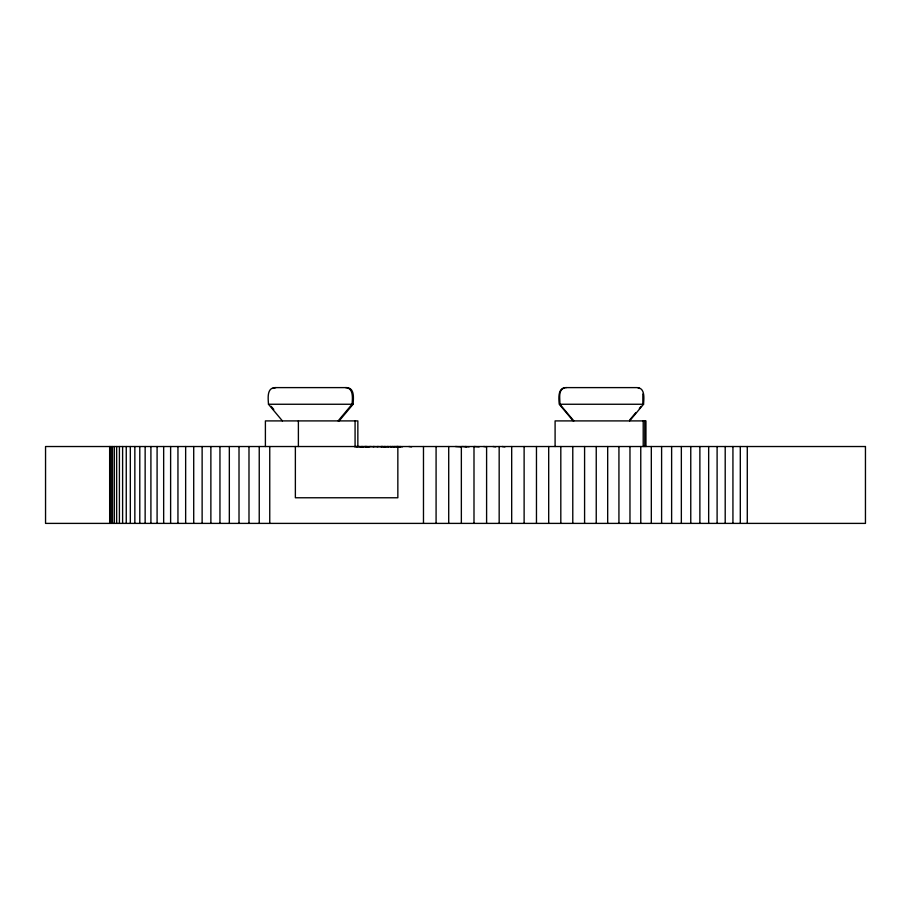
<?xml version="1.0" encoding="UTF-8"?>
<svg xmlns="http://www.w3.org/2000/svg" width="911" height="911" viewBox="0 0 911 911"><rect width="100%" height="100%" fill="white"/><g stroke="black" fill="none" stroke-linecap="round" stroke-linejoin="round"><path stroke-width="1.37" d="M338.129 420.905L352.056 404.256C352.466 398.824 353.844 387.927 345.633 387.608M339.143 420.905L353.092 404.256C353.388 398.767 354.994 387.938 346.658 387.608L274.94 387.608C266.581 387.927 268.176 398.767 268.483 404.256L282.41 420.905M629.786 419.869L635.878 412.581M639.363 408.424L641.105 406.34M629.603 420.905L643.553 404.256C643.849 398.767 645.443 387.938 637.096 387.608L565.674 387.608M272.64 388.462L275.862 387.608M564.638 387.824C557.612 389.919 560.242 398.995 559.866 404.256L573.816 420.905M566.312 387.608C557.555 387.255 558.694 398.619 559.252 404.256L573.178 420.905M268.483 404.256L352.056 404.256M352.511 404.256L353.092 404.256M559.866 404.256L643.553 404.256M354.459 446.686L357.271 446.845M356.224 446.527L362.942 446.857M363.512 446.868L357.852 446.527L357.852 420.905L265.397 420.905L265.397 446.527M361.496 446.527L367.11 446.88M455.5 446.527L461.103 446.88M364.628 446.527L368.887 446.8M365.641 446.527L369.843 446.8M462.287 446.527L466.5 446.811M369.695 446.527L373.92 446.811M464.906 446.527L469.131 446.823M373.157 446.527L377.883 446.834M377.416 446.527L381.607 446.845M380.992 446.527L385.205 446.857M474.301 446.527L479.129 446.868M381.868 446.527L386.116 446.868M384.294 446.527L388.485 446.868M387.323 446.527L391.491 446.88M390.01 446.527L394.19 446.902M483.65 446.527L486.451 446.789M392.345 446.527L395.158 446.789M394.304 446.527L397.082 446.8M395.841 446.527L398.619 446.8M396.957 446.527L399.735 446.811M397.629 446.527L400.658 446.811M399.724 446.527L402.514 446.823M492.942 446.527L495.766 446.823M408.845 446.527L411.59 446.868M502.155 446.527L504.933 446.88M638.064 387.824L639.613 388.462M271.159 406.34L273.767 409.46M747.282 446.527L747.282 523.392M740.301 446.527L740.301 523.392M732.934 446.527L732.934 523.392M725.202 446.527L725.202 523.392M717.105 446.527L717.105 523.392M708.667 446.527L708.667 523.392M699.876 446.527L699.876 523.392M690.766 446.527L690.766 523.392M681.348 446.527L681.348 523.392M671.623 446.527L671.623 523.392M661.602 446.527L661.602 523.392M651.319 446.527L651.319 523.392M645.945 446.527L645.945 420.905L555.095 420.905L555.095 446.527M644.772 420.905L644.772 446.527M643.212 420.905L643.212 446.527M642.847 394.007L642.847 404.256M640.763 446.527L640.763 523.392M629.968 446.527L629.968 523.392M618.933 446.527L618.933 523.392M607.683 446.527L607.683 523.392M596.238 446.527L596.238 523.392M584.589 446.527L584.589 523.392M572.78 446.527L572.78 523.392M560.812 446.527L560.812 523.392M548.695 446.527L548.695 523.392M536.465 446.527L536.465 523.392M524.121 446.527L524.121 523.392M511.686 446.527L511.686 523.392M499.171 446.527L499.171 523.392M486.599 446.527L486.599 523.392M473.993 446.527L473.993 523.392M461.353 446.527L461.353 523.392M448.713 446.527L448.713 523.392M436.084 446.527L436.084 523.392M423.478 446.527L423.478 523.392M397.845 446.527L397.845 497.77L295.369 497.77L295.369 446.527M355.074 420.905L355.074 446.527M298.387 420.905L298.387 446.527M269.747 446.527L269.747 523.392M259.236 446.527L259.236 523.392M248.988 446.527L248.988 523.392M239.012 446.527L239.012 523.392M229.333 446.527L229.333 523.392M219.95 446.527L219.95 523.392M210.874 446.527L210.874 523.392M202.128 446.527L202.128 523.392M193.713 446.527L193.713 523.392M185.65 446.527L185.65 523.392M177.952 446.527L177.952 523.392M170.619 446.527L170.619 523.392M163.661 446.527L163.661 523.392M157.091 446.527L157.091 523.392M150.907 446.527L150.907 523.392M145.145 446.527L145.145 523.392M139.782 446.527L139.782 523.392M134.851 446.527L134.851 523.392M130.33 446.527L130.33 523.392M126.253 446.527L126.253 523.392M122.609 446.527L122.609 523.392M119.409 446.527L119.409 523.392M116.654 446.527L116.654 523.392M114.342 446.527L114.342 523.392M112.497 446.527L112.497 523.392M111.096 446.527L111.096 523.392M110.151 446.527L110.151 523.392M109.65 446.527L109.673 523.392M865.45 446.527L45.55 446.527L45.55 523.392L865.45 523.392L865.45 446.527"/></g></svg>
